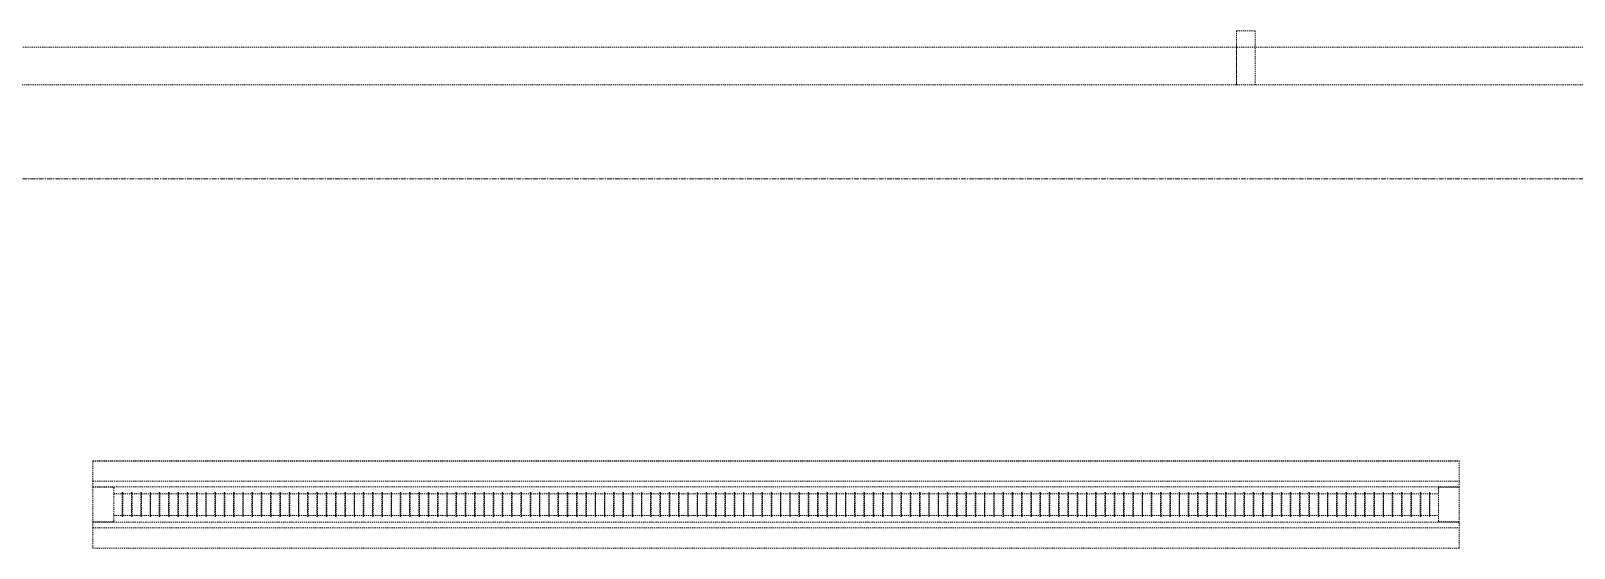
# Model space of a CAD drawing. Header units: inches. Extents: x -1263 to 2214, y -160 to 2229.
# Drawn here: x 838.9 to 1002.9, y 1571.1 to 1626.1 of the extents above; entities that cross this region are included whole.
import ezdxf

# ---------------------------------------------------------------- set-up
doc = ezdxf.new("R2010")
doc.units = ezdxf.units.IN
doc.header["$MEASUREMENT"] = 0
doc.linetypes.add('Demolished', pattern=[0.1875, 0.125, -0.0625])
doc.linetypes.add('Grid Line 1_2_', pattern=[0.875, 0.5, -0.125, 0.125, -0.125])
for name, color, linetype, lineweight in [('A-DOOR', 31, 'Demolished', 9), ('A-DOOR-FRAM', 31, 'Demolished', 20), ('A-WALL', 113, 'Demolished', 9), ('E-LITE-EQPM', 33, 'Demolished', 9), ('S-GRID', 1, 'Continuous', 9)]:
    doc.layers.add(name, color=color, linetype=linetype, lineweight=lineweight)

# ---------------------------------------------------------------- blocks, each defined once
blk = doc.blocks.new('Single Flush - OTJ_SOLIDFLUSH_ALUM-4837941-6TH FLOOR RCP DEMO')
at = {"layer": 'A-DOOR-FRAM', "color": 250}
for p, q in [((-20, 3.75), (-20, -2)), ((-20, 3.75), (-18, 3.75)), ((-18, 3.75), (-18, -2)), ((18.000004, 3.75), (18.000004, -2)), ((18.000004, 3.75), (20.000004, 3.75)), ((20.000004, 3.75), (20.000004, -2)), ((-20, -2), (-18, -2)), ((18.000004, -2), (20.000004, -2))]:
    blk.add_line(p, q, dxfattribs=at)
blk = doc.blocks.new('L-Pendant-Axis-LT-Louver - L-Pendant-Axis-LT-Louver-V46-6TH FLOOR RCP DEMO')
at = {"layer": 'E-LITE-EQPM', "color": 7}
for p, q in [((72.59, 4.64), (-72.59, 4.64)), ((-72.59, 4.59), (-72.59, 4.64)), ((-72.59, 2.49), (-72.59, 4.59)), ((72.59, 4.64), (72.59, 4.59)), ((72.59, 4.59), (72.59, 2.49)), ((-72.59, 1.88), (-72.59, 2.49)), ((-72.59, 2.49), (72.59, 2.49)), ((72.59, 1.88), (-72.59, 1.88)), ((-72.59, -1.85), (-72.59, 1.85)), ((-72.59, 1.85), (-70.37, 1.85)), ((-70.37, 1.85), (-70.37, 1.8)), ((-70.37, 1.8), (-70.37, 1.83)), ((-70.37, 1.72), (-70.37, 1.8)), ((-70.37, 1.72), (-70.37, -1.72)), ((70.38, 1.8), (70.38, 1.85)), ((70.38, 1.85), (72.59, 1.85)), ((70.38, 1.83), (70.38, 1.8)), ((70.38, 1.8), (70.38, 1.72)), ((70.38, -1.72), (70.38, 1.72)), ((72.59, 2.49), (72.59, 1.88)), ((72.59, 1.85), (72.59, -1.85)), ((-70.37, 1.15), (-69.48, 1.15)), ((-69.48, -1.27), (-69.48, 1.27)), ((-69.41, 1.27), (-69.48, 1.27)), ((-69.41, 1.27), (-69.41, -1.27)), ((-69.41, 1.15), (-68.49, 1.15)), ((-68.49, -1.27), (-68.49, 1.27)), ((-68.43, 1.27), (-68.49, 1.27)), ((-68.43, 1.27), (-68.43, -1.27)), ((-68.43, 1.15), (-67.51, 1.15)), ((-67.51, -1.27), (-67.51, 1.27)), ((-67.44, 1.27), (-67.51, 1.27)), ((-67.44, 1.27), (-67.44, -1.27)), ((-67.44, 1.15), (-66.52, 1.15)), ((-66.52, -1.27), (-66.52, 1.27)), ((-66.46, 1.27), (-66.52, 1.27)), ((-66.46, 1.27), (-66.46, -1.27)), ((-66.46, 1.15), (-65.54, 1.15)), ((-65.54, -1.27), (-65.54, 1.27)), ((-65.47, 1.27), (-65.54, 1.27)), ((-65.47, 1.27), (-65.47, -1.27)), ((-65.47, 1.15), (-64.55, 1.15)), ((-64.55, -1.27), (-64.55, 1.27)), ((-64.49, 1.27), (-64.55, 1.27)), ((-64.49, 1.27), (-64.49, -1.27)), ((-64.49, 1.15), (-63.57, 1.15)), ((-63.57, -1.27), (-63.57, 1.27)), ((-63.5, 1.27), (-63.57, 1.27)), ((-63.5, 1.27), (-63.5, -1.27)), ((-63.5, 1.15), (-62.58, 1.15)), ((-62.58, -1.27), (-62.58, 1.27)), ((-62.52, 1.27), (-62.58, 1.27)), ((-62.52, 1.27), (-62.52, -1.27)), ((-62.52, 1.15), (-61.6, 1.15)), ((-61.6, -1.27), (-61.6, 1.27)), ((-61.53, 1.27), (-61.6, 1.27)), ((-61.53, 1.27), (-61.53, -1.27)), ((-61.53, 1.15), (-60.61, 1.15)), ((-60.61, -1.27), (-60.61, 1.27)), ((-60.55, 1.27), (-60.61, 1.27)), ((-60.55, 1.27), (-60.55, -1.27)), ((-60.55, 1.15), (-59.63, 1.15)), ((-59.63, -1.27), (-59.63, 1.27)), ((-59.56, 1.27), (-59.63, 1.27)), ((-59.56, 1.27), (-59.56, -1.27)), ((-59.56, 1.15), (-58.64, 1.15)), ((-58.64, -1.27), (-58.64, 1.27)), ((-58.58, 1.27), (-58.64, 1.27)), ((-58.58, 1.27), (-58.58, -1.27)), ((-58.58, 1.15), (-57.66, 1.15)), ((-57.66, -1.27), (-57.66, 1.27)), ((-57.59, 1.27), (-57.66, 1.27)), ((-57.59, 1.27), (-57.59, -1.27)), ((-57.59, 1.15), (-56.67, 1.15)), ((-56.67, -1.27), (-56.67, 1.27)), ((-56.61, 1.27), (-56.67, 1.27)), ((-56.61, 1.27), (-56.61, -1.27)), ((-56.61, 1.15), (-55.69, 1.15)), ((-55.69, -1.27), (-55.69, 1.27)), ((-55.62, 1.27), (-55.69, 1.27)), ((-55.62, 1.27), (-55.62, -1.27)), ((-55.62, 1.15), (-54.7, 1.15)), ((-54.7, -1.27), (-54.7, 1.27)), ((-54.64, 1.27), (-54.7, 1.27)), ((-54.64, 1.27), (-54.64, -1.27)), ((-54.64, 1.15), (-53.72, 1.15)), ((-53.72, -1.27), (-53.72, 1.27)), ((-53.65, 1.27), (-53.72, 1.27)), ((-53.65, 1.27), (-53.65, -1.27)), ((-53.65, 1.15), (-52.73, 1.15)), ((-52.73, -1.27), (-52.73, 1.27)), ((-52.67, 1.27), (-52.73, 1.27)), ((-52.67, 1.27), (-52.67, -1.27)), ((-52.67, 1.15), (-51.75, 1.15)), ((-51.75, -1.27), (-51.75, 1.27)), ((-51.68, 1.27), (-51.75, 1.27)), ((-51.68, 1.27), (-51.68, -1.27)), ((-51.68, 1.15), (-50.76, 1.15)), ((-50.76, -1.27), (-50.76, 1.27)), ((-50.7, 1.27), (-50.76, 1.27)), ((-50.7, 1.27), (-50.7, -1.27)), ((-50.7, 1.15), (-49.78, 1.15)), ((-49.78, -1.27), (-49.78, 1.27)), ((-49.71, 1.27), (-49.78, 1.27)), ((-49.71, 1.27), (-49.71, -1.27)), ((-49.71, 1.15), (-48.79, 1.15)), ((-48.79, -1.27), (-48.79, 1.27)), ((-48.73, 1.27), (-48.79, 1.27)), ((-48.73, 1.27), (-48.73, -1.27)), ((-48.73, 1.15), (-47.81, 1.15)), ((-47.81, -1.27), (-47.81, 1.27)), ((-47.74, 1.27), (-47.81, 1.27)), ((-47.74, 1.27), (-47.74, -1.27)), ((-47.74, 1.15), (-46.82, 1.15)), ((-46.82, -1.27), (-46.82, 1.27)), ((-46.76, 1.27), (-46.82, 1.27)), ((-46.76, 1.27), (-46.76, -1.27)), ((-46.76, 1.15), (-45.84, 1.15)), ((-45.84, -1.27), (-45.84, 1.27)), ((-45.77, 1.27), (-45.84, 1.27)), ((-45.77, 1.27), (-45.77, -1.27)), ((-45.77, 1.15), (-44.85, 1.15)), ((-44.85, -1.27), (-44.85, 1.27)), ((-44.79, 1.27), (-44.85, 1.27)), ((-44.79, 1.27), (-44.79, -1.27)), ((-44.79, 1.15), (-43.87, 1.15)), ((-43.87, -1.27), (-43.87, 1.27)), ((-43.8, 1.27), (-43.87, 1.27)), ((-43.8, 1.27), (-43.8, -1.27)), ((-43.8, 1.15), (-42.88, 1.15)), ((-42.88, -1.27), (-42.88, 1.27)), ((-42.82, 1.27), (-42.88, 1.27)), ((-42.82, 1.27), (-42.82, -1.27)), ((-42.82, 1.15), (-41.9, 1.15)), ((-41.9, -1.27), (-41.9, 1.27)), ((-41.83, 1.27), (-41.9, 1.27)), ((-41.83, 1.27), (-41.83, -1.27)), ((-41.83, 1.15), (-40.91, 1.15)), ((-40.91, -1.27), (-40.91, 1.27)), ((-40.85, 1.27), (-40.91, 1.27)), ((-40.85, 1.27), (-40.85, -1.27)), ((-40.85, 1.15), (-39.93, 1.15)), ((-39.93, -1.27), (-39.93, 1.27)), ((-39.86, 1.27), (-39.93, 1.27)), ((-39.86, 1.27), (-39.86, -1.27)), ((-39.85, 1.15), (-38.94, 1.15)), ((-38.94, -1.27), (-38.94, 1.27)), ((-38.88, 1.27), (-38.94, 1.27)), ((-38.88, 1.27), (-38.88, -1.27)), ((-38.88, 1.15), (-37.96, 1.15)), ((-37.96, -1.27), (-37.96, 1.27)), ((-37.89, 1.27), (-37.96, 1.27)), ((-37.89, 1.27), (-37.89, -1.27)), ((-37.89, 1.15), (-36.97, 1.15)), ((-36.97, -1.27), (-36.97, 1.27)), ((-36.91, 1.27), (-36.97, 1.27)), ((-36.91, 1.27), (-36.91, -1.27)), ((-36.91, 1.15), (-35.99, 1.15)), ((-35.99, -1.27), (-35.99, 1.27)), ((-35.92, 1.27), (-35.99, 1.27)), ((-35.92, 1.27), (-35.92, -1.27)), ((-35.92, 1.15), (-35, 1.15)), ((-35, -1.27), (-35, 1.27)), ((-34.94, 1.27), (-35, 1.27)), ((-34.94, 1.27), (-34.94, -1.27)), ((-34.94, 1.15), (-34.02, 1.15)), ((-34.02, -1.27), (-34.02, 1.27)), ((-33.95, 1.27), (-34.02, 1.27)), ((-33.95, 1.27), (-33.95, -1.27)), ((-33.95, 1.15), (-33.03, 1.15)), ((-33.03, -1.27), (-33.03, 1.27)), ((-32.97, 1.27), (-33.03, 1.27)), ((-32.97, 1.27), (-32.97, -1.27)), ((-32.97, 1.15), (-32.05, 1.15)), ((-32.05, -1.27), (-32.05, 1.27)), ((-31.98, 1.27), (-32.05, 1.27)), ((-31.98, 1.27), (-31.98, -1.27)), ((-31.98, 1.15), (-31.06, 1.15)), ((-31.06, -1.27), (-31.06, 1.27)), ((-31, 1.27), (-31.06, 1.27)), ((-31, 1.27), (-31, -1.27)), ((-31, 1.15), (-30.07, 1.15)), ((-30.07, -1.27), (-30.07, 1.27)), ((-30.01, 1.27), (-30.07, 1.27)), ((-30.01, 1.27), (-30.01, -1.27)), ((-30.01, 1.15), (-29.09, 1.15)), ((-29.09, -1.27), (-29.09, 1.27)), ((-29.03, 1.27), (-29.09, 1.27)), ((-29.03, 1.27), (-29.03, -1.27)), ((-29.03, 1.15), (-28.1, 1.15)), ((-28.1, -1.27), (-28.1, 1.27)), ((-28.04, 1.27), (-28.1, 1.27)), ((-28.04, 1.27), (-28.04, -1.27)), ((-28.04, 1.15), (-27.12, 1.15)), ((-27.12, -1.27), (-27.12, 1.27)), ((-27.06, 1.27), (-27.12, 1.27)), ((-27.06, 1.27), (-27.06, -1.27)), ((-27.06, 1.15), (-26.13, 1.15)), ((-26.13, -1.27), (-26.13, 1.27)), ((-26.07, 1.27), (-26.13, 1.27)), ((-26.07, 1.27), (-26.07, -1.27)), ((-26.07, 1.15), (-25.15, 1.15)), ((-25.15, -1.27), (-25.15, 1.27)), ((-25.09, 1.27), (-25.15, 1.27)), ((-25.09, 1.27), (-25.09, -1.27)), ((-25.09, 1.15), (-24.16, 1.15)), ((-24.16, -1.27), (-24.16, 1.27)), ((-24.1, 1.27), (-24.16, 1.27)), ((-24.1, 1.27), (-24.1, -1.27)), ((-24.1, 1.15), (-23.18, 1.15)), ((-23.18, -1.27), (-23.18, 1.27)), ((-23.12, 1.27), (-23.18, 1.27)), ((-23.12, 1.27), (-23.12, -1.27)), ((-23.12, 1.15), (-22.19, 1.15)), ((-22.19, -1.27), (-22.19, 1.27)), ((-22.13, 1.27), (-22.19, 1.27)), ((-22.13, 1.27), (-22.13, -1.27)), ((-22.13, 1.15), (-21.21, 1.15)), ((-21.21, -1.27), (-21.21, 1.27)), ((-21.15, 1.27), (-21.21, 1.27)), ((-21.15, 1.27), (-21.15, -1.27)), ((-21.15, 1.15), (-20.22, 1.15)), ((-20.22, -1.27), (-20.22, 1.27)), ((-20.16, 1.27), (-20.22, 1.27)), ((-20.16, 1.27), (-20.16, -1.27)), ((-20.16, 1.15), (-19.24, 1.15)), ((-19.24, -1.27), (-19.24, 1.27)), ((-19.18, 1.27), (-19.24, 1.27)), ((-19.18, 1.27), (-19.18, -1.27)), ((-19.18, 1.15), (-18.25, 1.15)), ((-18.25, -1.27), (-18.25, 1.27)), ((-18.19, 1.27), (-18.25, 1.27)), ((-18.19, 1.27), (-18.19, -1.27)), ((-18.19, 1.15), (-17.27, 1.15)), ((-17.27, -1.27), (-17.27, 1.27)), ((-17.21, 1.27), (-17.27, 1.27)), ((-17.21, 1.27), (-17.21, -1.27)), ((-17.21, 1.15), (-16.28, 1.15)), ((-16.28, -1.27), (-16.28, 1.27)), ((-16.22, 1.27), (-16.28, 1.27)), ((-16.22, 1.27), (-16.22, -1.27)), ((-16.22, 1.15), (-15.3, 1.15)), ((-15.3, -1.27), (-15.3, 1.27)), ((-15.24, 1.27), (-15.3, 1.27)), ((-15.24, 1.27), (-15.24, -1.27)), ((-15.24, 1.15), (-14.31, 1.15)), ((-14.31, -1.27), (-14.31, 1.27)), ((-14.25, 1.27), (-14.31, 1.27)), ((-14.25, 1.27), (-14.25, -1.27)), ((-14.25, 1.15), (-13.33, 1.15)), ((-13.33, -1.27), (-13.33, 1.27)), ((-13.27, 1.27), (-13.33, 1.27)), ((-13.27, 1.27), (-13.27, -1.27)), ((-13.27, 1.15), (-12.34, 1.15)), ((-12.34, -1.27), (-12.34, 1.27)), ((-12.28, 1.27), (-12.34, 1.27)), ((-12.28, 1.27), (-12.28, -1.27)), ((-12.28, 1.15), (-11.36, 1.15)), ((-11.36, -1.27), (-11.36, 1.27)), ((-11.3, 1.27), (-11.36, 1.27)), ((-11.3, 1.27), (-11.3, -1.27)), ((-11.3, 1.15), (-10.37, 1.15)), ((-10.37, -1.27), (-10.37, 1.27)), ((-10.31, 1.27), (-10.37, 1.27)), ((-10.31, 1.27), (-10.31, -1.27)), ((-10.31, 1.15), (-9.39, 1.15)), ((-9.39, -1.27), (-9.39, 1.27)), ((-9.33, 1.27), (-9.39, 1.27)), ((-9.33, 1.27), (-9.33, -1.27)), ((-9.33, 1.15), (-8.4, 1.15)), ((-8.4, -1.27), (-8.4, 1.27)), ((-8.34, 1.27), (-8.4, 1.27)), ((-8.34, 1.27), (-8.34, -1.27)), ((-8.34, 1.15), (-7.42, 1.15)), ((-7.42, -1.27), (-7.42, 1.27)), ((-7.36, 1.27), (-7.42, 1.27)), ((-7.36, 1.27), (-7.36, -1.27)), ((-7.36, 1.15), (-6.43, 1.15)), ((-6.43, -1.27), (-6.43, 1.27)), ((-6.37, 1.27), (-6.43, 1.27)), ((-6.37, 1.27), (-6.37, -1.27)), ((-6.37, 1.15), (-5.45, 1.15)), ((-5.45, -1.27), (-5.45, 1.27)), ((-5.39, 1.27), (-5.45, 1.27)), ((-5.39, 1.27), (-5.39, -1.27)), ((-5.39, 1.15), (-4.46, 1.15)), ((-4.46, -1.27), (-4.46, 1.27)), ((-4.4, 1.27), (-4.46, 1.27)), ((-4.4, 1.27), (-4.4, -1.27)), ((-4.4, 1.15), (-3.48, 1.15)), ((-3.48, -1.27), (-3.48, 1.27)), ((-3.42, 1.27), (-3.48, 1.27)), ((-3.42, 1.27), (-3.42, -1.27)), ((-3.42, 1.15), (-2.49, 1.15)), ((-2.49, -1.27), (-2.49, 1.27)), ((-2.43, 1.27), (-2.49, 1.27)), ((-2.43, 1.27), (-2.43, -1.27)), ((-2.43, 1.15), (-1.51, 1.15)), ((-1.51, -1.27), (-1.51, 1.27)), ((-1.45, 1.27), (-1.51, 1.27)), ((-1.45, 1.27), (-1.45, -1.27)), ((-1.45, 1.15), (-0.52, 1.15)), ((-0.52, -1.27), (-0.52, 1.27)), ((-0.46, 1.27), (-0.52, 1.27)), ((-0.46, 1.27), (-0.46, -1.27)), ((-0.46, 1.15), (0.46, 1.15)), ((0.46, -1.27), (0.46, 1.27)), ((0.52, 1.27), (0.46, 1.27)), ((0.52, 1.27), (0.52, -1.27)), ((0.52, 1.15), (1.45, 1.15)), ((1.45, -1.27), (1.45, 1.27)), ((1.51, 1.27), (1.45, 1.27)), ((1.51, 1.27), (1.51, -1.27)), ((1.51, 1.15), (2.43, 1.15)), ((2.43, -1.27), (2.43, 1.27)), ((2.49, 1.27), (2.43, 1.27)), ((2.49, 1.27), (2.49, -1.27)), ((2.49, 1.15), (3.42, 1.15)), ((3.42, -1.27), (3.42, 1.27)), ((3.48, 1.27), (3.42, 1.27)), ((3.48, 1.27), (3.48, -1.27)), ((3.48, 1.15), (4.4, 1.15)), ((4.4, -1.27), (4.4, 1.27)), ((4.46, 1.27), (4.4, 1.27)), ((4.46, 1.27), (4.46, -1.27)), ((4.46, 1.15), (5.39, 1.15)), ((5.39, -1.27), (5.39, 1.27)), ((5.45, 1.27), (5.39, 1.27)), ((5.45, 1.27), (5.45, -1.27)), ((5.45, 1.15), (6.37, 1.15)), ((6.37, -1.27), (6.37, 1.27)), ((6.43, 1.27), (6.37, 1.27)), ((6.43, 1.27), (6.43, -1.27)), ((6.43, 1.15), (7.36, 1.15)), ((7.36, -1.27), (7.36, 1.27)), ((7.42, 1.27), (7.36, 1.27)), ((7.42, 1.27), (7.42, -1.27)), ((7.42, 1.15), (8.34, 1.15)), ((8.34, -1.27), (8.34, 1.27)), ((8.4, 1.27), (8.34, 1.27)), ((8.4, 1.27), (8.4, -1.27)), ((8.4, 1.15), (9.33, 1.15)), ((9.33, -1.27), (9.33, 1.27)), ((9.39, 1.27), (9.33, 1.27)), ((9.39, 1.27), (9.39, -1.27)), ((9.39, 1.15), (10.31, 1.15)), ((10.31, -1.27), (10.31, 1.27)), ((10.37, 1.27), (10.31, 1.27)), ((10.37, 1.27), (10.37, -1.27)), ((10.37, 1.15), (11.3, 1.15)), ((11.3, -1.27), (11.3, 1.27)), ((11.36, 1.27), (11.3, 1.27)), ((11.36, 1.27), (11.36, -1.27)), ((11.36, 1.15), (12.28, 1.15)), ((12.28, -1.27), (12.28, 1.27)), ((12.34, 1.27), (12.28, 1.27)), ((12.34, 1.27), (12.34, -1.27)), ((12.34, 1.15), (13.27, 1.15)), ((13.27, -1.27), (13.27, 1.27)), ((13.33, 1.27), (13.27, 1.27)), ((13.33, 1.27), (13.33, -1.27)), ((13.33, 1.15), (14.25, 1.15)), ((14.25, -1.27), (14.25, 1.27)), ((14.31, 1.27), (14.25, 1.27)), ((14.31, 1.27), (14.31, -1.27)), ((14.31, 1.15), (15.24, 1.15)), ((15.24, -1.27), (15.24, 1.27)), ((15.3, 1.27), (15.24, 1.27)), ((15.3, 1.27), (15.3, -1.27)), ((15.3, 1.15), (16.22, 1.15)), ((16.22, -1.27), (16.22, 1.27)), ((16.28, 1.27), (16.22, 1.27)), ((16.28, 1.27), (16.28, -1.27)), ((16.28, 1.15), (17.21, 1.15)), ((17.21, -1.27), (17.21, 1.27)), ((17.27, 1.27), (17.21, 1.27)), ((17.27, 1.27), (17.27, -1.27)), ((17.27, 1.15), (18.19, 1.15)), ((18.19, -1.27), (18.19, 1.27)), ((18.25, 1.27), (18.19, 1.27)), ((18.25, 1.27), (18.25, -1.27)), ((18.25, 1.15), (19.18, 1.15)), ((19.18, -1.27), (19.18, 1.27)), ((19.24, 1.27), (19.18, 1.27)), ((19.24, 1.27), (19.24, -1.27)), ((19.24, 1.15), (20.16, 1.15)), ((20.16, -1.27), (20.16, 1.27)), ((20.22, 1.27), (20.16, 1.27)), ((20.22, 1.27), (20.22, -1.27)), ((20.22, 1.15), (21.15, 1.15)), ((21.15, -1.27), (21.15, 1.27)), ((21.21, 1.27), (21.15, 1.27)), ((21.21, 1.27), (21.21, -1.27)), ((21.21, 1.15), (22.13, 1.15)), ((22.13, -1.27), (22.13, 1.27)), ((22.19, 1.27), (22.13, 1.27)), ((22.19, 1.27), (22.19, -1.27)), ((22.19, 1.15), (23.12, 1.15)), ((23.12, -1.27), (23.12, 1.27)), ((23.18, 1.27), (23.12, 1.27)), ((23.18, 1.27), (23.18, -1.27)), ((23.18, 1.15), (24.1, 1.15)), ((24.1, -1.27), (24.1, 1.27)), ((24.16, 1.27), (24.1, 1.27)), ((24.16, 1.27), (24.16, -1.27)), ((24.16, 1.15), (25.09, 1.15)), ((25.09, -1.27), (25.09, 1.27)), ((25.15, 1.27), (25.09, 1.27)), ((25.15, 1.27), (25.15, -1.27)), ((25.15, 1.15), (26.07, 1.15)), ((26.07, -1.27), (26.07, 1.27)), ((26.13, 1.27), (26.07, 1.27)), ((26.13, 1.27), (26.13, -1.27)), ((26.13, 1.15), (27.06, 1.15)), ((27.06, -1.27), (27.06, 1.27)), ((27.12, 1.27), (27.06, 1.27)), ((27.12, 1.27), (27.12, -1.27)), ((27.12, 1.15), (28.04, 1.15)), ((28.04, -1.27), (28.04, 1.27)), ((28.1, 1.27), (28.04, 1.27)), ((28.1, 1.27), (28.1, -1.27)), ((28.1, 1.15), (29.03, 1.15)), ((29.03, -1.27), (29.03, 1.27)), ((29.09, 1.27), (29.03, 1.27)), ((29.09, 1.27), (29.09, -1.27)), ((29.09, 1.15), (30.01, 1.15)), ((30.01, -1.27), (30.01, 1.27)), ((30.07, 1.27), (30.01, 1.27)), ((30.07, 1.27), (30.07, -1.27)), ((30.07, 1.15), (31, 1.15)), ((31, -1.27), (31, 1.27)), ((31.06, 1.27), (31, 1.27)), ((31.06, 1.27), (31.06, -1.27)), ((31.06, 1.15), (31.98, 1.15)), ((31.98, -1.27), (31.98, 1.27)), ((32.05, 1.27), (31.98, 1.27)), ((32.05, 1.27), (32.05, -1.27)), ((32.05, 1.15), (32.97, 1.15)), ((32.97, -1.27), (32.97, 1.27)), ((33.03, 1.27), (32.97, 1.27)), ((33.03, 1.27), (33.03, -1.27)), ((33.03, 1.15), (33.95, 1.15)), ((33.95, -1.27), (33.95, 1.27)), ((34.02, 1.27), (33.95, 1.27)), ((34.02, 1.27), (34.02, -1.27)), ((34.02, 1.15), (34.94, 1.15)), ((34.94, -1.27), (34.94, 1.27)), ((35, 1.27), (34.94, 1.27)), ((35, 1.27), (35, -1.27)), ((35, 1.15), (35.92, 1.15)), ((35.92, -1.27), (35.92, 1.27)), ((35.99, 1.27), (35.92, 1.27)), ((35.99, 1.27), (35.99, -1.27)), ((35.99, 1.15), (36.91, 1.15)), ((36.91, -1.27), (36.91, 1.27)), ((36.97, 1.27), (36.91, 1.27)), ((36.97, 1.27), (36.97, -1.27)), ((36.97, 1.15), (37.89, 1.15)), ((37.89, -1.27), (37.89, 1.27)), ((37.96, 1.27), (37.89, 1.27)), ((37.96, 1.27), (37.96, -1.27)), ((37.96, 1.15), (38.88, 1.15)), ((38.88, -1.27), (38.88, 1.27)), ((38.94, 1.27), (38.88, 1.27)), ((38.94, 1.27), (38.94, -1.27)), ((38.94, 1.15), (39.86, 1.15)), ((39.86, -1.27), (39.86, 1.27)), ((39.93, 1.27), (39.86, 1.27)), ((39.93, 1.27), (39.93, -1.27)), ((39.93, 1.15), (40.85, 1.15)), ((40.85, -1.27), (40.85, 1.27)), ((40.91, 1.27), (40.85, 1.27)), ((40.91, 1.27), (40.91, -1.27)), ((40.91, 1.15), (41.83, 1.15)), ((41.83, -1.27), (41.83, 1.27)), ((41.9, 1.27), (41.83, 1.27)), ((41.9, 1.27), (41.9, -1.27)), ((41.9, 1.15), (42.82, 1.15)), ((42.82, -1.27), (42.82, 1.27)), ((42.88, 1.27), (42.82, 1.27)), ((42.88, 1.27), (42.88, -1.27)), ((42.88, 1.15), (43.8, 1.15)), ((43.8, -1.27), (43.8, 1.27)), ((43.87, 1.27), (43.8, 1.27)), ((43.87, 1.27), (43.87, -1.27)), ((43.87, 1.15), (44.79, 1.15)), ((44.79, -1.27), (44.79, 1.27)), ((44.85, 1.27), (44.79, 1.27)), ((44.85, 1.27), (44.85, -1.27)), ((44.85, 1.15), (45.77, 1.15)), ((45.77, -1.27), (45.77, 1.27)), ((45.84, 1.27), (45.77, 1.27)), ((45.84, 1.27), (45.84, -1.27)), ((45.84, 1.15), (46.76, 1.15)), ((46.76, -1.27), (46.76, 1.27)), ((46.82, 1.27), (46.76, 1.27)), ((46.82, 1.27), (46.82, -1.27)), ((46.82, 1.15), (47.74, 1.15)), ((47.74, -1.27), (47.74, 1.27)), ((47.81, 1.27), (47.74, 1.27)), ((47.81, 1.27), (47.81, -1.27)), ((47.81, 1.15), (48.73, 1.15)), ((48.73, -1.27), (48.73, 1.27)), ((48.79, 1.27), (48.73, 1.27)), ((48.79, 1.27), (48.79, -1.27)), ((48.79, 1.15), (49.71, 1.15)), ((49.71, -1.27), (49.71, 1.27)), ((49.78, 1.27), (49.71, 1.27)), ((49.78, 1.27), (49.78, -1.27)), ((49.78, 1.15), (50.7, 1.15)), ((50.7, -1.27), (50.7, 1.27)), ((50.76, 1.27), (50.7, 1.27)), ((50.76, 1.27), (50.76, -1.27)), ((50.76, 1.15), (51.68, 1.15)), ((51.68, -1.27), (51.68, 1.27)), ((51.75, 1.27), (51.68, 1.27)), ((51.75, 1.27), (51.75, -1.27)), ((51.75, 1.15), (52.67, 1.15)), ((52.67, -1.27), (52.67, 1.27)), ((52.73, 1.27), (52.67, 1.27)), ((52.73, 1.27), (52.73, -1.27)), ((52.73, 1.15), (53.65, 1.15)), ((53.65, -1.27), (53.65, 1.27)), ((53.72, 1.27), (53.65, 1.27)), ((53.72, 1.27), (53.72, -1.27)), ((53.72, 1.15), (54.64, 1.15)), ((54.64, -1.27), (54.64, 1.27)), ((54.7, 1.27), (54.64, 1.27)), ((54.7, 1.27), (54.7, -1.27)), ((54.7, 1.15), (55.62, 1.15)), ((55.62, -1.27), (55.62, 1.27)), ((55.69, 1.27), (55.62, 1.27)), ((55.69, 1.27), (55.69, -1.27)), ((55.69, 1.15), (56.61, 1.15)), ((56.61, -1.27), (56.61, 1.27)), ((56.67, 1.27), (56.61, 1.27)), ((56.67, 1.27), (56.67, -1.27)), ((56.67, 1.15), (57.59, 1.15)), ((57.59, -1.27), (57.59, 1.27)), ((57.66, 1.27), (57.59, 1.27)), ((57.66, 1.27), (57.66, -1.27)), ((57.66, 1.15), (58.58, 1.15)), ((58.58, -1.27), (58.58, 1.27)), ((58.64, 1.27), (58.58, 1.27)), ((58.64, 1.27), (58.64, -1.27)), ((58.64, 1.15), (59.56, 1.15)), ((59.56, -1.27), (59.56, 1.27)), ((59.63, 1.27), (59.56, 1.27)), ((59.63, 1.27), (59.63, -1.27)), ((59.63, 1.15), (60.55, 1.15)), ((60.55, -1.27), (60.55, 1.27)), ((60.61, 1.27), (60.55, 1.27)), ((60.61, 1.27), (60.61, -1.27)), ((60.61, 1.15), (61.53, 1.15)), ((61.53, -1.27), (61.53, 1.27)), ((61.6, 1.27), (61.53, 1.27)), ((61.6, 1.27), (61.6, -1.27)), ((61.6, 1.15), (62.52, 1.15)), ((62.52, -1.27), (62.52, 1.27)), ((62.58, 1.27), (62.52, 1.27)), ((62.58, 1.27), (62.58, -1.27)), ((62.58, 1.15), (63.5, 1.15)), ((63.5, -1.27), (63.5, 1.27)), ((63.57, 1.27), (63.5, 1.27)), ((63.57, 1.27), (63.57, -1.27)), ((63.57, 1.15), (64.49, 1.15)), ((64.49, -1.27), (64.49, 1.27)), ((64.55, 1.27), (64.49, 1.27)), ((64.55, 1.27), (64.55, -1.27)), ((64.55, 1.15), (65.47, 1.15)), ((65.47, -1.27), (65.47, 1.27)), ((65.54, 1.27), (65.47, 1.27)), ((65.54, 1.27), (65.54, -1.27)), ((65.54, 1.15), (66.46, 1.15)), ((66.46, -1.27), (66.46, 1.27)), ((66.52, 1.27), (66.46, 1.27)), ((66.52, 1.27), (66.52, -1.27)), ((66.52, 1.15), (67.44, 1.15)), ((67.44, -1.27), (67.44, 1.27)), ((67.51, 1.27), (67.44, 1.27)), ((67.51, 1.27), (67.51, -1.27)), ((67.51, 1.15), (68.43, 1.15)), ((68.43, -1.27), (68.43, 1.27)), ((68.49, 1.27), (68.43, 1.27)), ((68.49, 1.27), (68.49, -1.27)), ((68.49, 1.15), (69.41, 1.15)), ((69.41, -1.27), (69.41, 1.27)), ((69.48, 1.27), (69.41, 1.27)), ((69.48, 1.27), (69.48, -1.27)), ((69.48, 1.15), (70.38, 1.15)), ((-70.37, -1.15), (-69.48, -1.15)), ((-69.48, -1.27), (-69.41, -1.27)), ((-69.41, -1.15), (-68.49, -1.15)), ((-68.49, -1.27), (-68.43, -1.27)), ((-68.43, -1.15), (-67.51, -1.15)), ((-67.51, -1.27), (-67.44, -1.27)), ((-67.44, -1.15), (-66.52, -1.15)), ((-66.52, -1.27), (-66.46, -1.27)), ((-66.46, -1.15), (-65.54, -1.15)), ((-65.54, -1.27), (-65.47, -1.27)), ((-65.47, -1.15), (-64.55, -1.15)), ((-64.55, -1.27), (-64.49, -1.27)), ((-64.49, -1.15), (-63.57, -1.15)), ((-63.57, -1.27), (-63.5, -1.27)), ((-63.5, -1.15), (-62.58, -1.15)), ((-62.58, -1.27), (-62.52, -1.27)), ((-62.52, -1.15), (-61.6, -1.15)), ((-61.6, -1.27), (-61.53, -1.27)), ((-61.53, -1.15), (-60.61, -1.15)), ((-60.61, -1.27), (-60.55, -1.27)), ((-60.55, -1.15), (-59.63, -1.15)), ((-59.63, -1.27), (-59.56, -1.27)), ((-59.56, -1.15), (-58.64, -1.15)), ((-58.64, -1.27), (-58.58, -1.27)), ((-58.58, -1.15), (-57.66, -1.15)), ((-57.66, -1.27), (-57.59, -1.27)), ((-57.59, -1.15), (-56.67, -1.15)), ((-56.67, -1.27), (-56.61, -1.27)), ((-56.61, -1.15), (-55.69, -1.15)), ((-55.69, -1.27), (-55.62, -1.27)), ((-55.62, -1.15), (-54.7, -1.15)), ((-54.7, -1.27), (-54.64, -1.27)), ((-54.64, -1.15), (-53.72, -1.15)), ((-53.72, -1.27), (-53.65, -1.27)), ((-53.65, -1.15), (-52.73, -1.15)), ((-52.73, -1.27), (-52.67, -1.27)), ((-52.67, -1.15), (-51.75, -1.15)), ((-51.75, -1.27), (-51.68, -1.27)), ((-51.68, -1.15), (-50.76, -1.15)), ((-50.76, -1.27), (-50.7, -1.27)), ((-50.7, -1.15), (-49.78, -1.15)), ((-49.78, -1.27), (-49.71, -1.27)), ((-49.71, -1.15), (-48.79, -1.15)), ((-48.79, -1.27), (-48.73, -1.27)), ((-48.73, -1.15), (-47.81, -1.15)), ((-47.81, -1.27), (-47.74, -1.27)), ((-47.74, -1.15), (-46.82, -1.15)), ((-46.82, -1.27), (-46.76, -1.27)), ((-46.76, -1.15), (-45.84, -1.15)), ((-45.84, -1.27), (-45.77, -1.27)), ((-45.77, -1.15), (-44.85, -1.15)), ((-44.85, -1.27), (-44.79, -1.27)), ((-44.79, -1.15), (-43.87, -1.15)), ((-43.87, -1.27), (-43.8, -1.27)), ((-43.8, -1.15), (-42.88, -1.15)), ((-42.88, -1.27), (-42.82, -1.27)), ((-42.82, -1.15), (-41.9, -1.15)), ((-41.9, -1.27), (-41.83, -1.27)), ((-41.83, -1.15), (-40.91, -1.15)), ((-40.91, -1.27), (-40.85, -1.27)), ((-40.85, -1.15), (-39.93, -1.15)), ((-39.93, -1.27), (-39.86, -1.27)), ((-39.85, -1.15), (-38.94, -1.15)), ((-38.94, -1.27), (-38.88, -1.27)), ((-38.88, -1.15), (-37.96, -1.15)), ((-37.96, -1.27), (-37.89, -1.27)), ((-37.89, -1.15), (-36.97, -1.15)), ((-36.97, -1.27), (-36.91, -1.27)), ((-36.91, -1.15), (-35.99, -1.15)), ((-35.99, -1.27), (-35.92, -1.27)), ((-35.92, -1.15), (-35, -1.15)), ((-35, -1.27), (-34.94, -1.27)), ((-34.94, -1.15), (-34.02, -1.15)), ((-34.02, -1.27), (-33.95, -1.27)), ((-33.95, -1.15), (-33.03, -1.15)), ((-33.03, -1.27), (-32.97, -1.27)), ((-32.97, -1.15), (-32.05, -1.15)), ((-32.05, -1.27), (-31.98, -1.27)), ((-31.98, -1.15), (-31.06, -1.15)), ((-31.06, -1.27), (-31, -1.27)), ((-31, -1.15), (-30.07, -1.15)), ((-30.07, -1.27), (-30.01, -1.27)), ((-30.01, -1.15), (-29.09, -1.15)), ((-29.09, -1.27), (-29.03, -1.27)), ((-29.03, -1.15), (-28.1, -1.15)), ((-28.1, -1.27), (-28.04, -1.27)), ((-28.04, -1.15), (-27.12, -1.15)), ((-27.12, -1.27), (-27.06, -1.27)), ((-27.06, -1.15), (-26.13, -1.15)), ((-26.13, -1.27), (-26.07, -1.27)), ((-26.07, -1.15), (-25.15, -1.15)), ((-25.15, -1.27), (-25.09, -1.27)), ((-25.09, -1.15), (-24.16, -1.15)), ((-24.16, -1.27), (-24.1, -1.27)), ((-24.1, -1.15), (-23.18, -1.15)), ((-23.18, -1.27), (-23.12, -1.27)), ((-23.12, -1.15), (-22.19, -1.15)), ((-22.19, -1.27), (-22.13, -1.27)), ((-22.13, -1.15), (-21.21, -1.15)), ((-21.21, -1.27), (-21.15, -1.27)), ((-21.15, -1.15), (-20.22, -1.15)), ((-20.22, -1.27), (-20.16, -1.27)), ((-20.16, -1.15), (-19.24, -1.15)), ((-19.24, -1.27), (-19.18, -1.27)), ((-19.18, -1.15), (-18.25, -1.15)), ((-18.25, -1.27), (-18.19, -1.27)), ((-18.19, -1.15), (-17.27, -1.15)), ((-17.27, -1.27), (-17.21, -1.27)), ((-17.21, -1.15), (-16.28, -1.15)), ((-16.28, -1.27), (-16.22, -1.27)), ((-16.22, -1.15), (-15.3, -1.15)), ((-15.3, -1.27), (-15.24, -1.27)), ((-15.24, -1.15), (-14.31, -1.15)), ((-14.31, -1.27), (-14.25, -1.27)), ((-14.25, -1.15), (-13.33, -1.15)), ((-13.33, -1.27), (-13.27, -1.27)), ((-13.27, -1.15), (-12.34, -1.15)), ((-12.34, -1.27), (-12.28, -1.27)), ((-12.28, -1.15), (-11.36, -1.15)), ((-11.36, -1.27), (-11.3, -1.27)), ((-11.3, -1.15), (-10.37, -1.15)), ((-10.37, -1.27), (-10.31, -1.27)), ((-10.31, -1.15), (-9.39, -1.15)), ((-9.39, -1.27), (-9.33, -1.27)), ((-9.33, -1.15), (-8.4, -1.15)), ((-8.4, -1.27), (-8.34, -1.27)), ((-8.34, -1.15), (-7.42, -1.15)), ((-7.42, -1.27), (-7.36, -1.27)), ((-7.36, -1.15), (-6.43, -1.15)), ((-6.43, -1.27), (-6.37, -1.27)), ((-6.37, -1.15), (-5.45, -1.15)), ((-5.45, -1.27), (-5.39, -1.27)), ((-5.39, -1.15), (-4.46, -1.15)), ((-4.46, -1.27), (-4.4, -1.27)), ((-4.4, -1.15), (-3.48, -1.15)), ((-3.48, -1.27), (-3.42, -1.27)), ((-3.42, -1.15), (-2.49, -1.15)), ((-2.49, -1.27), (-2.43, -1.27)), ((-2.43, -1.15), (-1.51, -1.15)), ((-1.51, -1.27), (-1.45, -1.27)), ((-1.45, -1.15), (-0.52, -1.15)), ((-0.52, -1.27), (-0.46, -1.27)), ((-0.46, -1.15), (0.46, -1.15)), ((0.46, -1.27), (0.52, -1.27)), ((0.52, -1.15), (1.45, -1.15)), ((1.45, -1.27), (1.51, -1.27)), ((1.51, -1.15), (2.43, -1.15)), ((2.43, -1.27), (2.49, -1.27)), ((2.49, -1.15), (3.42, -1.15)), ((3.42, -1.27), (3.48, -1.27)), ((3.48, -1.15), (4.4, -1.15)), ((4.4, -1.27), (4.46, -1.27)), ((4.46, -1.15), (5.39, -1.15)), ((5.39, -1.27), (5.45, -1.27)), ((5.45, -1.15), (6.37, -1.15)), ((6.37, -1.27), (6.43, -1.27)), ((6.43, -1.15), (7.36, -1.15)), ((7.36, -1.27), (7.42, -1.27)), ((7.42, -1.15), (8.34, -1.15)), ((8.34, -1.27), (8.4, -1.27)), ((8.4, -1.15), (9.33, -1.15)), ((9.33, -1.27), (9.39, -1.27)), ((9.39, -1.15), (10.31, -1.15)), ((10.31, -1.27), (10.37, -1.27)), ((10.37, -1.15), (11.3, -1.15)), ((11.3, -1.27), (11.36, -1.27)), ((11.36, -1.15), (12.28, -1.15)), ((12.28, -1.27), (12.34, -1.27)), ((12.34, -1.15), (13.27, -1.15)), ((13.27, -1.27), (13.33, -1.27)), ((13.33, -1.15), (14.25, -1.15)), ((14.25, -1.27), (14.31, -1.27)), ((14.31, -1.15), (15.24, -1.15)), ((15.24, -1.27), (15.3, -1.27)), ((15.3, -1.15), (16.22, -1.15)), ((16.22, -1.27), (16.28, -1.27)), ((16.28, -1.15), (17.21, -1.15)), ((17.21, -1.27), (17.27, -1.27)), ((17.27, -1.15), (18.19, -1.15)), ((18.19, -1.27), (18.25, -1.27)), ((18.25, -1.15), (19.18, -1.15)), ((19.18, -1.27), (19.24, -1.27)), ((19.24, -1.15), (20.16, -1.15)), ((20.16, -1.27), (20.22, -1.27)), ((20.22, -1.15), (21.15, -1.15)), ((21.15, -1.27), (21.21, -1.27)), ((21.21, -1.15), (22.13, -1.15)), ((22.13, -1.27), (22.19, -1.27)), ((22.19, -1.15), (23.12, -1.15)), ((23.12, -1.27), (23.18, -1.27)), ((23.18, -1.15), (24.1, -1.15)), ((24.1, -1.27), (24.16, -1.27)), ((24.16, -1.15), (25.09, -1.15)), ((25.09, -1.27), (25.15, -1.27)), ((25.15, -1.15), (26.07, -1.15)), ((26.07, -1.27), (26.13, -1.27)), ((26.13, -1.15), (27.06, -1.15)), ((27.06, -1.27), (27.12, -1.27)), ((27.12, -1.15), (28.04, -1.15)), ((28.04, -1.27), (28.1, -1.27)), ((28.1, -1.15), (29.03, -1.15)), ((29.03, -1.27), (29.09, -1.27)), ((29.09, -1.15), (30.01, -1.15)), ((30.01, -1.27), (30.07, -1.27)), ((30.07, -1.15), (31, -1.15)), ((31, -1.27), (31.06, -1.27)), ((31.06, -1.15), (31.98, -1.15)), ((31.98, -1.27), (32.05, -1.27)), ((32.05, -1.15), (32.97, -1.15)), ((32.97, -1.27), (33.03, -1.27)), ((33.03, -1.15), (33.95, -1.15)), ((33.95, -1.27), (34.02, -1.27)), ((34.02, -1.15), (34.94, -1.15)), ((34.94, -1.27), (35, -1.27)), ((35, -1.15), (35.92, -1.15)), ((35.92, -1.27), (35.99, -1.27)), ((35.99, -1.15), (36.91, -1.15)), ((36.91, -1.27), (36.97, -1.27)), ((36.97, -1.15), (37.89, -1.15)), ((37.89, -1.27), (37.96, -1.27)), ((37.96, -1.15), (38.88, -1.15)), ((38.88, -1.27), (38.94, -1.27)), ((38.94, -1.15), (39.86, -1.15)), ((39.86, -1.27), (39.93, -1.27)), ((39.93, -1.15), (40.85, -1.15)), ((40.85, -1.27), (40.91, -1.27)), ((40.91, -1.15), (41.83, -1.15)), ((41.83, -1.27), (41.9, -1.27)), ((41.9, -1.15), (42.82, -1.15)), ((42.82, -1.27), (42.88, -1.27)), ((42.88, -1.15), (43.8, -1.15)), ((43.8, -1.27), (43.87, -1.27)), ((43.87, -1.15), (44.79, -1.15)), ((44.79, -1.27), (44.85, -1.27)), ((44.85, -1.15), (45.77, -1.15)), ((45.77, -1.27), (45.84, -1.27)), ((45.84, -1.15), (46.76, -1.15)), ((46.76, -1.27), (46.82, -1.27)), ((46.82, -1.15), (47.74, -1.15)), ((47.74, -1.27), (47.81, -1.27)), ((47.81, -1.15), (48.73, -1.15)), ((48.73, -1.27), (48.79, -1.27)), ((48.79, -1.15), (49.71, -1.15)), ((49.71, -1.27), (49.78, -1.27)), ((49.78, -1.15), (50.7, -1.15)), ((50.7, -1.27), (50.76, -1.27)), ((50.76, -1.15), (51.68, -1.15)), ((51.68, -1.27), (51.75, -1.27)), ((51.75, -1.15), (52.67, -1.15)), ((52.67, -1.27), (52.73, -1.27)), ((52.73, -1.15), (53.65, -1.15)), ((53.65, -1.27), (53.72, -1.27)), ((53.72, -1.15), (54.64, -1.15)), ((54.64, -1.27), (54.7, -1.27)), ((54.7, -1.15), (55.62, -1.15)), ((55.62, -1.27), (55.69, -1.27)), ((55.69, -1.15), (56.61, -1.15)), ((56.61, -1.27), (56.67, -1.27)), ((56.67, -1.15), (57.59, -1.15)), ((57.59, -1.27), (57.66, -1.27)), ((57.66, -1.15), (58.58, -1.15)), ((58.58, -1.27), (58.64, -1.27)), ((58.64, -1.15), (59.56, -1.15)), ((59.56, -1.27), (59.63, -1.27)), ((59.63, -1.15), (60.55, -1.15)), ((60.55, -1.27), (60.61, -1.27)), ((60.61, -1.15), (61.53, -1.15)), ((61.53, -1.27), (61.6, -1.27)), ((61.6, -1.15), (62.52, -1.15)), ((62.52, -1.27), (62.58, -1.27)), ((62.58, -1.15), (63.5, -1.15)), ((63.5, -1.27), (63.57, -1.27)), ((63.57, -1.15), (64.49, -1.15)), ((64.49, -1.27), (64.55, -1.27)), ((64.55, -1.15), (65.47, -1.15)), ((65.47, -1.27), (65.54, -1.27)), ((65.54, -1.15), (66.46, -1.15)), ((66.46, -1.27), (66.52, -1.27)), ((66.52, -1.15), (67.44, -1.15)), ((67.44, -1.27), (67.51, -1.27)), ((67.51, -1.15), (68.43, -1.15)), ((68.43, -1.27), (68.49, -1.27)), ((68.49, -1.15), (69.41, -1.15)), ((69.41, -1.27), (69.48, -1.27)), ((69.48, -1.15), (70.38, -1.15)), ((-72.59, -1.85), (-70.37, -1.85)), ((-72.59, -2.49), (-72.59, -1.88)), ((-72.59, -1.88), (72.59, -1.88)), ((-72.59, -4.6), (-72.59, -2.49)), ((-72.59, -2.49), (72.59, -2.49)), ((-70.37, -1.8), (-70.37, -1.72)), ((-70.37, -1.8), (-70.37, -1.85)), ((-70.37, -1.83), (-70.37, -1.8)), ((70.38, -1.72), (70.38, -1.8)), ((70.38, -1.85), (70.38, -1.8)), ((70.38, -1.8), (70.38, -1.83)), ((70.38, -1.85), (72.59, -1.85)), ((72.59, -1.88), (72.59, -2.49)), ((72.59, -2.49), (72.59, -4.6)), ((-72.59, -4.64), (-72.59, -4.6)), ((-72.59, -4.6), (72.59, -4.6)), ((-72.59, -4.64), (72.59, -4.64)), ((72.59, -4.6), (72.59, -4.64))]:
    blk.add_line(p, q, dxfattribs=at)

msp = doc.modelspace()

# ---------------------------------------------------------------- linework, layer by layer
at = {"layer": 'A-WALL', "color": 250, "lineweight": 20}
for p, q in [((757.12, 1624.31), (967.05, 1624.31)), ((967.05, 1624.31), (967.05, 1620.31)), ((967.05, 1620.31), (821.05, 1620.31))]:
    msp.add_line(p, q, dxfattribs=at)
at = {"layer": 'A-WALL', "color": 7}
for p, q in [((1007.05, 1624.31), (967.05, 1624.31)), ((967.05, 1620.31), (1007.05, 1620.31))]:
    msp.add_line(p, q, dxfattribs=at)
at = {"layer": 'S-GRID', "linetype": 'Grid Line 1_2_'}
msp.add_line((-1262.83, 1610.33), (1480.44, 1610.33), dxfattribs=at)

# ---------------------------------------------------------------- block references
at = {"layer": 'A-DOOR', "color": 7}
msp.add_blockref('Single Flush - OTJ_SOLIDFLUSH_ALUM-4837941-6TH FLOOR RCP DEMO', (987.05, 1622.31), dxfattribs=at)
at = {"layer": 'E-LITE-EQPM', "color": 7, "extrusion": (0, 0, -1), "rotation": 180}
msp.add_blockref('L-Pendant-Axis-LT-Louver - L-Pendant-Axis-LT-Louver-V46-6TH FLOOR RCP DEMO', (-918.13, 1575.69), dxfattribs=at)

doc.saveas('drawing.dxf')
